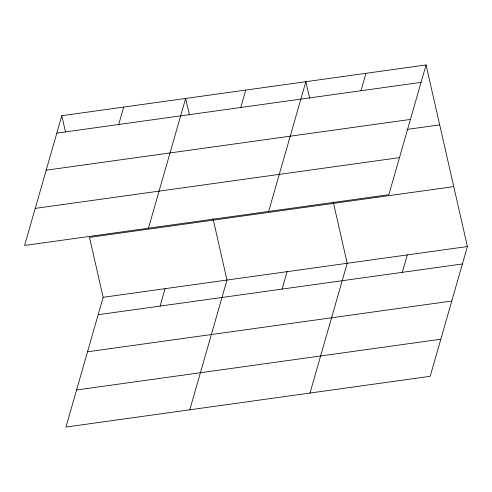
<?xml version="1.0" encoding="UTF-8"?>
<svg xmlns="http://www.w3.org/2000/svg" width="492" height="492" viewBox="0 0 492 492"><rect width="100%" height="100%" fill="white"/><g stroke="black" fill="none" stroke-linecap="round" stroke-linejoin="round"><path stroke-width="0.74" d="M61.807 115.7L24.6 245.459L388.846 194.703L426.054 64.944L61.807 115.7L65.559 132.182M118.732 124.488L123.732 107.072M453.753 186.616L89.507 237.372L103.154 297.297L65.946 427.056L430.192 376.3L467.4 246.541L426.054 64.944M148.443 228.202L185.65 98.443L189.402 114.925M160.078 306.092L165.078 288.669M240.76 107.49L245.754 90.067M189.789 409.799L226.996 280.04L213.018 218.626M268.644 211.449L305.852 81.69L309.603 98.172M282.101 289.087L287.1 271.664M360.956 90.737L365.956 73.314M309.991 393.053L347.198 263.288L333.213 201.874M402.302 272.334L407.302 254.917M56.814 133.123L421.06 82.361M46.18 170.195L410.426 119.433M406.982 129.427L439.7 124.87M35.227 208.387L399.479 157.631M103.154 297.297L467.4 246.541M98.16 314.72L462.406 263.958M87.527 351.792L451.773 301.03M76.574 389.984L440.82 339.228"/></g></svg>
